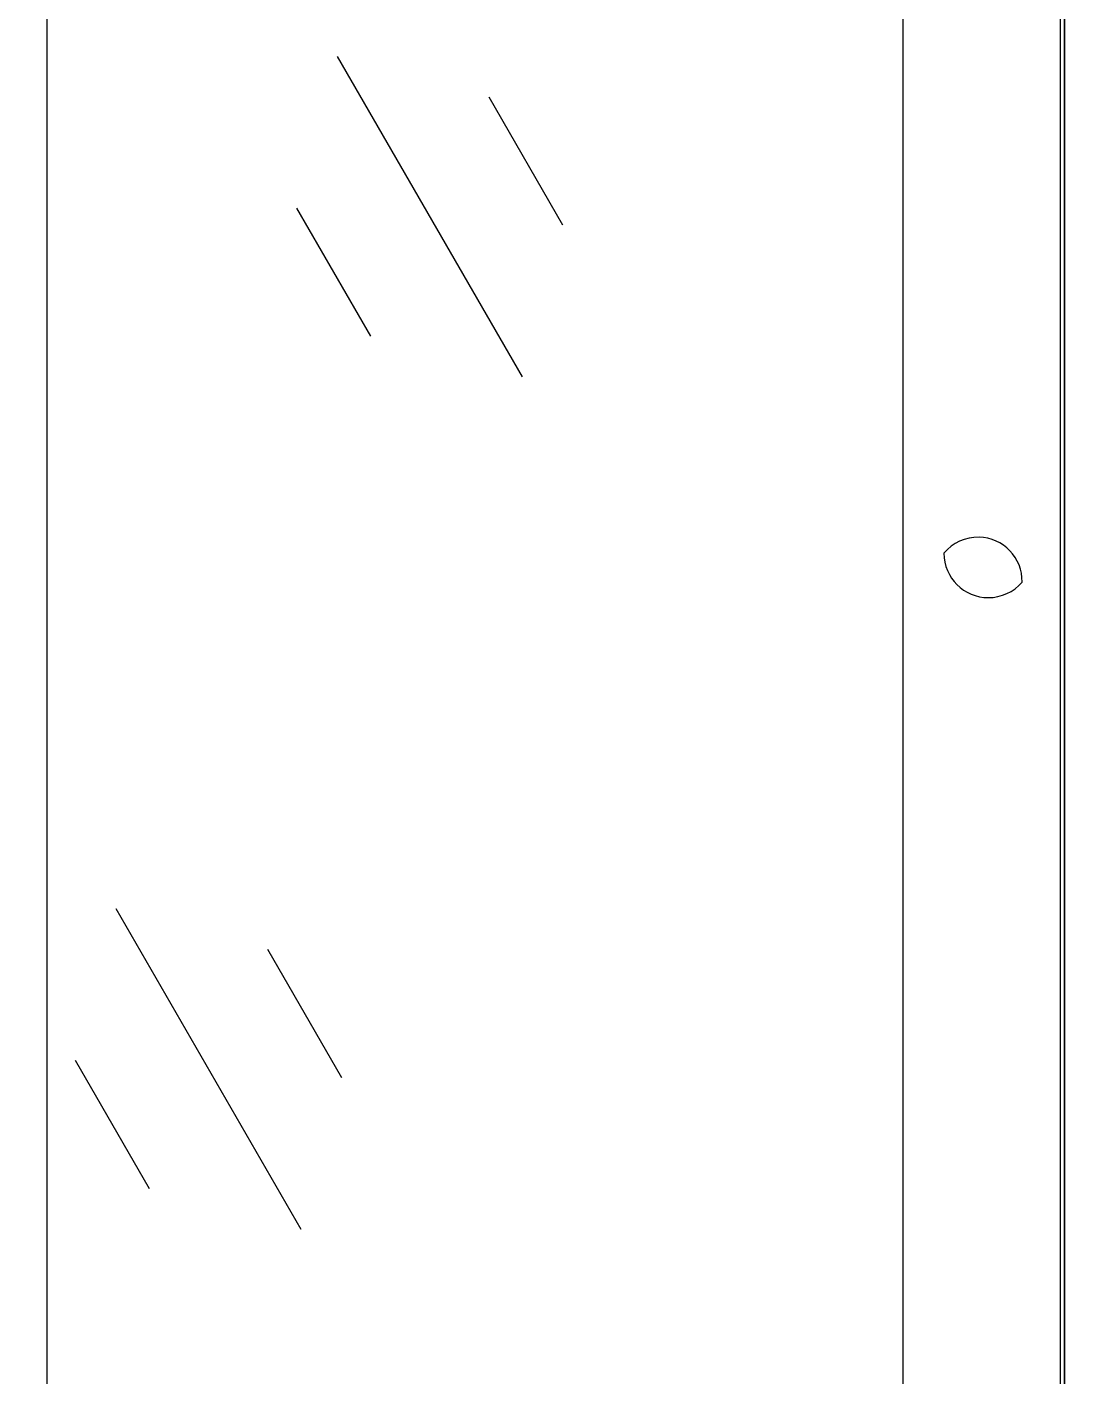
# Model space of a CAD drawing. Header units: inches. Extents: x -20.8 to 74.7, y -53.7 to 19.1.
# Drawn here: x 57.953 to 59.364, y -37.355 to -35.533 of the extents above; entities that cross this region are included whole.
import ezdxf

# ---------------------------------------------------------------- set-up
doc = ezdxf.new("R2010")
doc.units = ezdxf.units.IN
doc.header["$MEASUREMENT"] = 0
for name, color, linetype, lineweight in [('.ATI-DETAIL', 7, 'Continuous', 0), ('G-ANNO-TTLB', 7, 'Continuous', 0), ('TYVEK', 7, 'Continuous', 0)]:
    doc.layers.add(name, color=color, linetype=linetype, lineweight=lineweight)

# ---------------------------------------------------------------- blocks, each defined once
blk = doc.blocks.new('Block_527')
at = {"layer": 'TYVEK', "color": 18, "lineweight": 25, "true_color": 0x000000}
blk.add_lwpolyline([(58.9764, -35.9765)], dxfattribs=at)
blk = doc.blocks.new('Block_563')
at = {"layer": 'TYVEK', "color": 18, "lineweight": 25, "true_color": 0x000000}
for points in [[(56.7603, -37.2827)], [(58.0891, -38.052)]]:
    blk.add_lwpolyline(points, dxfattribs=at)

msp = doc.modelspace()

# ---------------------------------------------------------------- hatches: boundary and pattern name
at = {"layer": 'G-ANNO-TTLB', "true_color": 0xb9529f, "transparency": 33554687}
h = msp.add_hatch(color=233, dxfattribs=at)
edge = h.paths.add_edge_path()
edge.add_spline(control_points=[(70.2653, -53.7487), (70.2653, -53.7487), (29.5652, -53.7487), (29.5652, -53.7487), (29.5652, -53.7487), (29.5652, -19.6134), (29.5652, -19.6134), (29.5652, -19.6134), (70.2653, -19.6134), (70.2653, -19.6134), (70.2653, -19.6134), (70.2653, -53.7487), (70.2653, -53.7487)], knot_values=[0, 0, 0, 0, 1, 1, 1, 2, 2, 2, 3, 3, 3, 4, 4, 4, 4], degree=3, periodic=0)
edge = h.paths.add_edge_path()
edge.add_spline(control_points=[(29.6903, -19.7385), (29.6903, -19.7385), (29.6903, -53.6237), (29.6903, -53.6237), (29.6903, -53.6237), (70.1402, -53.6237), (70.1402, -53.6237), (70.1402, -53.6237), (70.1402, -19.7385), (70.1402, -19.7385), (70.1402, -19.7385), (29.6903, -19.7385), (29.6903, -19.7385)], knot_values=[0, 0, 0, 0, 1, 1, 1, 2, 2, 2, 3, 3, 3, 4, 4, 4, 4], degree=3, periodic=0)
edge.add_line((29.6903, -19.7385), (29.6903, -19.7385))

# ---------------------------------------------------------------- linework, layer by layer
at = {"layer": '.ATI-DETAIL', "color": 251, "lineweight": 25, "true_color": 0x5b5b5b}
for p, q in [((58.6215, -36.0051), (58.3717, -35.5725)), ((58.6763, -35.8004), (58.5764, -35.6273)), ((58.4168, -35.9502), (58.3169, -35.7772)), ((58.3227, -37.1559), (58.0729, -36.7233)), ((58.3775, -36.9512), (58.2776, -36.7781)), ((58.118, -37.101), (58.0181, -36.928))]:
    msp.add_line(p, q, dxfattribs=at)
at = {"layer": 'G-ANNO-TTLB'}
for points in [[(70.2653, -53.7487), (70.2653, -53.7487), (29.5652, -53.7487), (29.5652, -53.7487), (29.5652, -53.7487), (29.5652, -19.6134), (29.5652, -19.6134), (29.5652, -19.6134), (70.2653, -19.6134), (70.2653, -19.6134), (70.2653, -19.6134), (70.2653, -53.7487), (70.2653, -53.7487)], [(29.6903, -19.7385), (29.6903, -19.7385), (29.6903, -53.6237), (29.6903, -53.6237), (29.6903, -53.6237), (70.1402, -53.6237), (70.1402, -53.6237), (70.1402, -53.6237), (70.1402, -19.7385), (70.1402, -19.7385), (70.1402, -19.7385), (29.6903, -19.7385), (29.6903, -19.7385)]]:
    msp.add_open_spline(points, degree=3, knots=[0, 0, 0, 0, 1, 1, 1, 2, 2, 2, 3, 3, 3, 4, 4, 4, 4], dxfattribs=at)
at = {"layer": 'TYVEK', "color": 2, "lineweight": 25, "true_color": 0xffff00}
msp.add_line((59.3482, -38.5854), (59.3482, -34.0611), dxfattribs=at)
at = {"layer": 'TYVEK', "color": 1, "lineweight": 25, "true_color": 0xff0000}
msp.add_line((59.3533, -38.5826), (59.3533, -34.0665), dxfattribs=at)
at = {"layer": 'TYVEK', "color": 3, "lineweight": 25, "true_color": 0x00ff00}
msp.add_line((59.3533, -34.1923), (59.3533, -38.2051), dxfattribs=at)
for points in [[(57.7618, -37.6638), (57.7618, -33.147), (59.3533, -34.0665), (59.3533, -38.5826)], [(57.9798, -37.5379), (57.9798, -33.5252), (59.1353, -34.1923), (59.1353, -38.2051)], [(57.9798, -37.5379), (57.9798, -33.5252), (59.1353, -34.1923), (59.1353, -38.2051)]]:
    msp.add_lwpolyline(points, close=True, dxfattribs=at)
at = {"layer": 'TYVEK', "color": 1, "lineweight": 25, "true_color": 0xff0000}
msp.add_lwpolyline([(59.6369, -34.3636), (59.3533, -34.2014), (59.3533, -39.0627), (59.6369, -39.2253)], close=True, dxfattribs=at)
at = {"layer": 'TYVEK', "color": 3, "lineweight": 25, "true_color": 0x00ff00}
for points in [[(59.2962, -36.2821), (59.2969, -36.2493), (59.2708, -36.2221), (59.238, -36.2214), (59.2197, -36.221), (59.2023, -36.229), (59.1907, -36.2431)], [(59.1907, -36.2431), (59.1907, -36.2762), (59.2176, -36.303), (59.2507, -36.303), (59.2682, -36.303), (59.2848, -36.2954), (59.2962, -36.2821)]]:
    msp.add_open_spline(points, degree=3, knots=[0, 0, 0, 0, 1, 1, 1, 2, 2, 2, 2], dxfattribs=at)

# ---------------------------------------------------------------- block references
at = {"layer": 'TYVEK'}
for name in ['Block_527', 'Block_563']:
    msp.add_blockref(name, (0, 0), dxfattribs=at)

doc.saveas('drawing.dxf')
